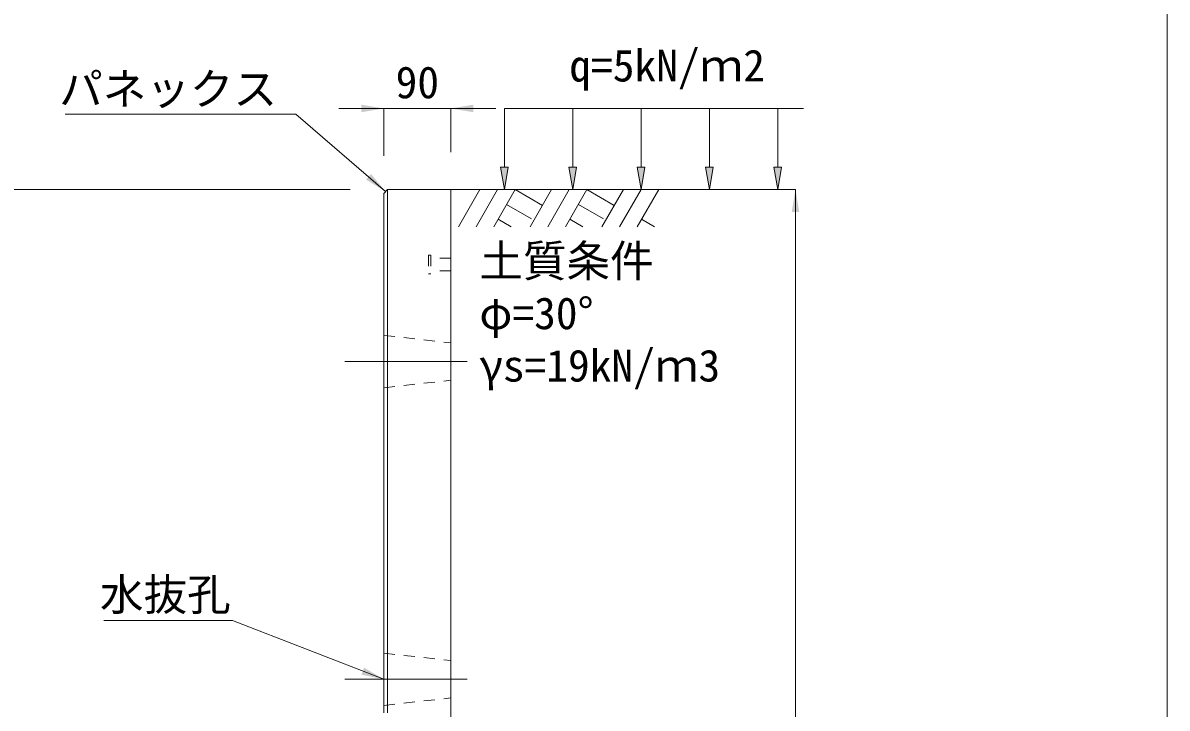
# Model space of a CAD drawing. Units: millimetres at full size; details may follow other scales. Extents: x 187207 to 255567, y 882048 to 905686.
# Drawn here: x 206067 to 207597, y 887377 to 888293 of the extents above; entities that cross this region are included whole.
import ezdxf
from ezdxf.enums import TextEntityAlignment as Align

# ---------------------------------------------------------------- set-up
doc = ezdxf.new("R2010")
doc.units = ezdxf.units.MM
doc.header["$LTSCALE"] = 20
doc.linetypes.add('USER1', pattern=[28.575, 19.05, -3.175, 3.175, -3.175])
doc.linetypes.add('USER2', pattern=[1.35, 0.75, -0.6])
for name, color, linetype, lineweight in [('0_2', 7, 'Continuous', 20), ('パネックス', 2, 'Continuous', 13), ('図枠', 5, 'Continuous', 13), ('寸法線', 7, 'Continuous', 13), ('引出線', 4, 'Continuous', 13), ('ｲﾝｻｰﾄ', 3, 'USER2', 9), ('ﾊｯﾁﾝｸﾞ', 7, 'Continuous', 5)]:
    doc.layers.add(name, color=color, linetype=linetype, lineweight=lineweight)
doc.layers.add('文字', color=7, linetype='Continuous')
doc.styles.add('ＭＳ ゴシック', font='')
doc.styles.get('ＭＳ ゴシック').set_extended_font_data('MS Gothic')

# ---------------------------------------------------------------- blocks, each defined once
blk = doc.blocks.new('filled_arrow')
at = {"color": 0, "linetype": 'Continuous', "lineweight": -2}
blk.add_solid([(7.5, 1.25), (0, 0), (7.5, -1.25)], dxfattribs=at)

msp = doc.modelspace()

# ---------------------------------------------------------------- hatches: boundary and pattern name
at = {"layer": '寸法線'}
for points in [[(206715.79, 888100.37), (206710.79, 888070.37), (206705.79, 888100.37)], [(206807.2, 888100.37), (206802.2, 888070.37), (206797.2, 888100.37)], [(206898.61, 888100.37), (206893.61, 888070.37), (206888.61, 888100.37)], [(206990.02, 888100.37), (206985.02, 888070.37), (206980.02, 888100.37)], [(207081.44, 888100.37), (207076.44, 888070.37), (207071.44, 888100.37)]]:
    msp.add_hatch(color=256, dxfattribs=at).paths.add_polyline_path(points)

# ---------------------------------------------------------------- linework, layer by layer
at = {"layer": '0_2'}
msp.add_line((206639.37, 888070.37), (207019.37, 888070.37), dxfattribs=at)
at = {"layer": 'パネックス'}
for p, q in [((206549.37, 888065.37), (206554.37, 888070.37)), ((206549.37, 887370.37), (206549.37, 888065.37)), ((206554.37, 888070.37), (206639.37, 888070.37)), ((206639.37, 888070.37), (206639.37, 886490.37))]:
    msp.add_line(p, q, dxfattribs=at)
at = {"layer": 'パネックス', "lineweight": 5}
msp.add_line((206554.37, 888070.37), (206554.37, 887370.37), dxfattribs=at)
at = {"layer": 'パネックス', "linetype": 'USER2', "lineweight": 9}
for p, q in [((206549.37, 887875.37), (206639.37, 887865.37)), ((206549.37, 887805.37), (206639.37, 887815.37)), ((206549.37, 887450.37), (206639.37, 887440.37)), ((206549.37, 887380.37), (206639.37, 887390.37))]:
    msp.add_line(p, q, dxfattribs=at)
at = {"layer": '図枠'}
msp.add_line((207597.37, 904948.33), (207597.37, 882048.33), dxfattribs=at)
at = {"layer": '寸法線'}
for p, q in [((206489.37, 888178.92), (206699.37, 888178.92)), ((206549.37, 888115.37), (206549.37, 888178.92)), ((206639.37, 888120.37), (206639.37, 888178.92)), ((206504.37, 888070.37), (205984.37, 888070.37)), ((206689.37, 888070.37), (207100.22, 888070.37)), ((207100.22, 886490.37), (207100.22, 888070.37))]:
    msp.add_line(p, q, dxfattribs=at)
at = {"layer": '寸法線', "lineweight": 9}
for p, q in [((207110.79, 888178.92), (206710.79, 888178.92)), ((206710.79, 888100.37), (206710.79, 888178.92)), ((206802.2, 888100.37), (206802.2, 888178.92)), ((206893.61, 888100.37), (206893.61, 888178.92)), ((206985.02, 888100.37), (206985.02, 888178.92)), ((207076.44, 888100.37), (207076.44, 888178.92))]:
    msp.add_line(p, q, dxfattribs=at)
at = {"layer": '寸法線', "linetype": 'USER1'}
for p, q in [((206497.52, 887840.37), (206661.23, 887840.37)), ((206497.52, 887415.37), (206661.23, 887415.37))]:
    msp.add_line(p, q, dxfattribs=at)
at = {"layer": '寸法線', "lineweight": 9}
for points in [[(206715.79, 888100.37), (206710.79, 888070.37), (206705.79, 888100.37)], [(206807.2, 888100.37), (206802.2, 888070.37), (206797.2, 888100.37)], [(206898.61, 888100.37), (206893.61, 888070.37), (206888.61, 888100.37)], [(206990.02, 888100.37), (206985.02, 888070.37), (206980.02, 888100.37)], [(207081.44, 888100.37), (207076.44, 888070.37), (207071.44, 888100.37)]]:
    msp.add_lwpolyline(points, close=True, dxfattribs=at)
at = {"layer": '引出線'}
for points in [[(206551.87, 888067.87), (206431.66, 888171.33), (206123.41, 888171.33)], [(206549.37, 887415.37), (206346.91, 887493.82), (206175.17, 887493.82)]]:
    msp.add_lwpolyline(points, dxfattribs=at)
at = {"layer": 'ｲﾝｻｰﾄ'}
for p, q in [((206612.37, 887982.87), (206609.37, 887982.87)), ((206609.37, 887982.87), (206609.37, 887957.87)), ((206612.37, 887982.87), (206612.37, 887957.87)), ((206639.37, 887978.87), (206612.37, 887978.87)), ((206639.37, 887978.87), (206639.37, 887961.87)), ((206612.37, 887957.87), (206609.37, 887957.87)), ((206639.37, 887961.87), (206612.37, 887961.87))]:
    msp.add_line(p, q, dxfattribs=at)
at = {"layer": 'ﾊｯﾁﾝｸﾞ', "lineweight": 9}
for p, q in [((206678.02, 888070.36), (206649.37, 888020.74)), ((206701.64, 888070.36), (206672.99, 888020.74)), ((206725.26, 888070.36), (206696.62, 888020.74)), ((206725.26, 888070.36), (206761.83, 888049.25)), ((206774.02, 888070.36), (206745.37, 888020.74)), ((206797.64, 888070.36), (206768.99, 888020.74)), ((206821.26, 888070.36), (206792.61, 888020.74)), ((206821.26, 888070.36), (206857.83, 888049.25)), ((206870.02, 888070.36), (206841.37, 888020.74)), ((206893.64, 888070.36), (206864.99, 888020.74)), ((206917.26, 888070.36), (206888.62, 888020.74)), ((206713.84, 888050.58), (206747.25, 888031.29)), ((206809.84, 888050.58), (206843.26, 888031.29)), ((206702.42, 888030.79), (206719.83, 888020.74)), ((206798.42, 888030.79), (206815.83, 888020.74)), ((206894.42, 888030.79), (206911.83, 888020.74))]:
    msp.add_line(p, q, dxfattribs=at)

# ---------------------------------------------------------------- block references
at = {"layer": '寸法線', "xscale": 4, "yscale": 4}
for p, rotation in [((206549.37, 888178.92), 180), ((207100.22, 888070.37), 270)]:
    msp.add_blockref('filled_arrow', p, dxfattribs=dict(at, rotation=rotation))
msp.add_blockref('filled_arrow', (206639.37, 888178.92), dxfattribs=at)
at = {"layer": '引出線', "xscale": 4, "yscale": 4}
for p, rotation in [((206551.87, 888067.87), 139.3), ((206549.37, 887415.37), 158.8)]:
    msp.add_blockref('filled_arrow', p, dxfattribs=dict(at, rotation=rotation))

# ---------------------------------------------------------------- texts
at = {"layer": '寸法線', "style": 'ＭＳ ゴシック'}
msp.add_text('90', height=42.72, dxfattribs=at).set_placement((206594.37, 888213.92), align=Align.MIDDLE_CENTER)
for s, p in [('土質条件', (206677.34, 887996.38)), ('φ=30°', (206677.34, 887926.38)), ('γs=19kN/ｍ3', (206677.34, 887856.38))]:
    msp.add_text(s, height=42.72, dxfattribs=at).set_placement(p, align=Align.TOP_LEFT)
at = {"layer": '引出線', "style": 'ＭＳ ゴシック'}
for s, p in [('パネックス', (206406.66, 888226.47)), ('水抜孔', (206344.66, 887550.1))]:
    msp.add_text(s, height=42.72, dxfattribs=at).set_placement(p, align=Align.TOP_RIGHT)
at = {"layer": '文字', "style": 'ＭＳ ゴシック'}
msp.add_text('q=5kN/ｍ2', height=42.72, dxfattribs=at).set_placement((206797.67, 888202.19), align=Align.BOTTOM_LEFT)

doc.saveas('drawing.dxf')
